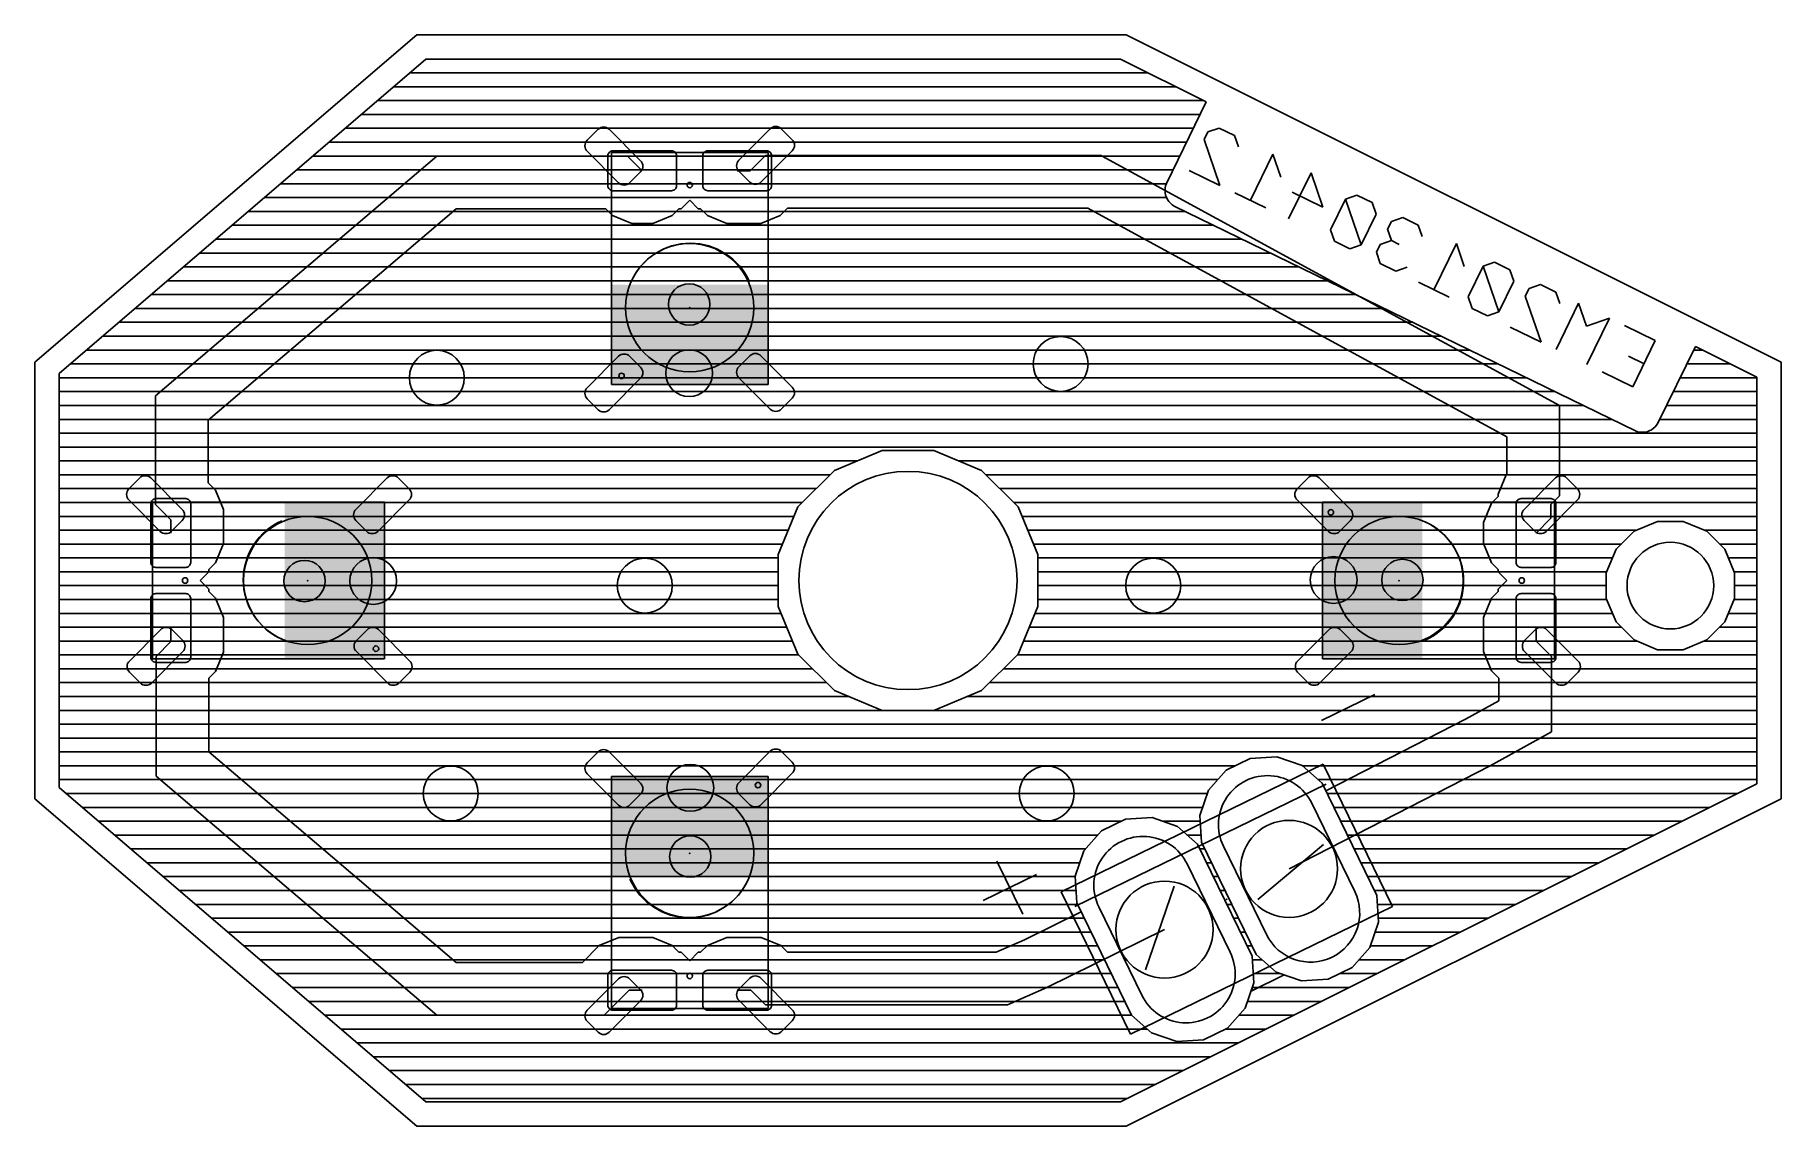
# Model space of a CAD drawing. Extents: x 0 to 1.26, y 0 to 0.79.
import ezdxf

# ---------------------------------------------------------------- set-up
doc = ezdxf.new("R2010")
doc.units = 0
for name, color, linetype in [('1', 14, 'CONTINUOUS'), ('16', 174, 'CONTINUOUS'), ('17', 94, 'CONTINUOUS'), ('18', 94, 'CONTINUOUS'), ('20', 178, 'CONTINUOUS'), ('21', 251, 'CONTINUOUS'), ('23', 178, 'CONTINUOUS'), ('51', 251, 'CONTINUOUS')]:
    doc.layers.add(name, color=color, linetype=linetype)

# ---------------------------------------------------------------- blocks, each defined once
blk = doc.blocks.new('RECT201600X116800R25')
blk.add_lwpolyline([(0.024803, -0.010778), (0.024803, 0.010778, 0.414214), (0.021211, 0.01437), (-0.021211, 0.01437, 0.414214), (-0.024803, 0.010778), (-0.024803, -0.010778, 0.414214), (-0.021211, -0.01437), (0.021211, -0.01437, 0.414214)], format="xyb", close=True)
blk = doc.blocks.new('RECT176000X91200R50')
blk.add_lwpolyline([(0.021654, -0.00561), (0.021654, 0.00561, 0.414214), (0.016043, 0.01122), (-0.016043, 0.01122, 0.414214), (-0.021654, 0.00561), (-0.021654, -0.00561, 0.414214), (-0.016043, -0.01122), (0.016043, -0.01122, 0.414214)], format="xyb", close=True)
blk = doc.blocks.new('RECT')
blk.add_solid([(-0.5, -0.5), (0.5, -0.5), (-0.5, 0.5), (0.5, 0.5)])
blk = doc.blocks.new('ROUNDP')
blk.add_circle((0, 0), 0.5)
blk = doc.blocks.new('LONGP100')
blk.add_lwpolyline([(-0.5, -0.5), (0.5, -0.5, 1), (0.5, 0.5), (-0.5, 0.5, 1)], format="xyb", close=True)
blk = doc.blocks.new('ROUNDV')
blk.add_circle((0, 0), 0.5)

msp = doc.modelspace()

# ---------------------------------------------------------------- linework, layer by layer
at = {"layer": '1'}
for p, q in [((0.087008, 0.527008), (0.29, 0.7)), ((0.29, 0.7), (0.417717, 0.7)), ((0.417717, 0.7), (0.427559, 0.7)), ((0.427559, 0.7), (0.438189, 0.68937)), ((0.516142, 0.68937), (0.527165, 0.700394)), ((0.527165, 0.700394), (0.769606, 0.700394)), ((0.769606, 0.700394), (0.77, 0.7)), ((0.77, 0.7), (1.1, 0.52)), ((0.506693, 0.68937), (0.516142, 0.68937)), ((0.466272, 0.662), (0.472441, 0.668169)), ((0.472441, 0.668169), (0.478609, 0.662)), ((0.125008, 0.509465), (0.303995, 0.662)), ((0.301648, 0.66), (0.413819, 0.66)), ((0.303995, 0.662), (0.411819, 0.662)), ((0.411819, 0.662), (0.416664, 0.657155)), ((0.416664, 0.657155), (0.43063, 0.65137)), ((0.445748, 0.65137), (0.459714, 0.657155)), ((0.459714, 0.657155), (0.464559, 0.662)), ((0.462559, 0.66), (0.482323, 0.66)), ((0.464559, 0.662), (0.466272, 0.662)), ((0.478609, 0.662), (0.480323, 0.662)), ((0.480323, 0.662), (0.485168, 0.657155)), ((0.485168, 0.657155), (0.499134, 0.65137)), ((0.5237, 0.65137), (0.537667, 0.657155)), ((0.537667, 0.657155), (0.542905, 0.662394)), ((0.540512, 0.66), (0.763977, 0.66)), ((0.542905, 0.662394), (0.759589, 0.662394)), ((0.759589, 0.662394), (1.062, 0.497442)), ((0.289914, 0.65), (0.78231, 0.65)), ((0.43063, 0.65137), (0.445748, 0.65137)), ((0.499134, 0.65137), (0.5237, 0.65137)), ((0.266446, 0.63), (0.818977, 0.63)), ((0.27818, 0.64), (0.800644, 0.64)), ((0.254712, 0.62), (0.83731, 0.62)), ((0.242978, 0.61), (0.855644, 0.61)), ((0.231243, 0.6), (0.873977, 0.6)), ((0.207775, 0.58), (0.910644, 0.58)), ((0.219509, 0.59), (0.89231, 0.59)), ((0.196041, 0.57), (0.928977, 0.57)), ((0.184307, 0.56), (0.94731, 0.56)), ((0.172573, 0.55), (0.965644, 0.55)), ((0.149104, 0.53), (1.00231, 0.53)), ((0.160838, 0.54), (0.983977, 0.54)), ((0.087008, 0.448425), (0.087008, 0.527008)), ((0.13737, 0.52), (1.020643, 0.52)), ((1.1, 0.52), (1.1, 0.454724)), ((0.125008, 0.464165), (0.125008, 0.509465)), ((0.125636, 0.51), (1.038977, 0.51)), ((0.125008, 0.5), (1.05731, 0.5)), ((1.062, 0.497442), (1.062, 0.470464)), ((0.125008, 0.49), (1.062, 0.49)), ((0.125008, 0.48), (0.593311, 0.48)), ((0.611275, 0.487441), (0.576822, 0.47317)), ((0.648567, 0.487441), (0.611275, 0.487441)), ((0.683021, 0.47317), (0.648567, 0.487441)), ((0.666531, 0.48), (1.062, 0.48)), ((0.125008, 0.47), (0.573652, 0.47)), ((0.576822, 0.47317), (0.550452, 0.4468)), ((0.70939, 0.4468), (0.683021, 0.47317)), ((0.68619, 0.47), (1.061536, 0.47)), ((1.061486, 0.46995), (1.055738, 0.456073)), ((1.062, 0.470464), (1.061486, 0.46995)), ((0.130246, 0.458927), (0.125008, 0.464165)), ((0.129173, 0.46), (0.563652, 0.46)), ((0.136031, 0.44496), (0.130246, 0.458927)), ((0.69619, 0.46), (1.057364, 0.46)), ((1.055701, 0.454323), (1.050856, 0.449478)), ((1.055738, 0.456073), (1.055701, 0.456036)), ((1.055701, 0.456036), (1.055701, 0.454323)), ((1.1, 0.454724), (1.093701, 0.448425)), ((0.098031, 0.437402), (0.087008, 0.448425)), ((0.133944, 0.45), (0.553652, 0.45)), ((0.136031, 0.420394), (0.136031, 0.44496)), ((0.550452, 0.4468), (0.536181, 0.412347)), ((0.70619, 0.45), (1.051378, 0.45)), ((0.723661, 0.412347), (0.70939, 0.4468)), ((1.050856, 0.449478), (1.045071, 0.435511)), ((1.093701, 0.448425), (1.093701, 0.438583)), ((0.098031, 0.427953), (0.098031, 0.437402)), ((0.136031, 0.44), (0.547635, 0.44)), ((0.136031, 0.43), (0.543493, 0.43)), ((0.712207, 0.44), (1.04693, 0.44)), ((0.716349, 0.43), (1.045071, 0.43)), ((1.045071, 0.435511), (1.045071, 0.420394)), ((1.093701, 0.438583), (1.083071, 0.427953)), ((0.130246, 0.406427), (0.136031, 0.420394)), ((0.135868, 0.42), (0.539351, 0.42)), ((0.720491, 0.42), (1.045234, 0.42)), ((1.045071, 0.420394), (1.050856, 0.406427)), ((0.125401, 0.401583), (0.130246, 0.406427)), ((0.131726, 0.41), (0.536181, 0.41)), ((0.536181, 0.412347), (0.536181, 0.375055)), ((0.723661, 0.375055), (0.723661, 0.412347)), ((0.723661, 0.41), (1.049376, 0.41)), ((1.050856, 0.406427), (1.055701, 0.401583)), ((0.119233, 0.393701), (0.125401, 0.399869)), ((0.125401, 0.387532), (0.119233, 0.393701)), ((0.125401, 0.399869), (0.125401, 0.401583)), ((0.125401, 0.4), (0.536181, 0.4)), ((0.723661, 0.4), (1.055701, 0.4)), ((1.055701, 0.401583), (1.055701, 0.399869)), ((1.055701, 0.399869), (1.061869, 0.393701)), ((1.061869, 0.393701), (1.055701, 0.387532)), ((0.122934, 0.39), (0.536181, 0.39)), ((0.125401, 0.385819), (0.125401, 0.387532)), ((0.130246, 0.380974), (0.125401, 0.385819)), ((0.136031, 0.367008), (0.130246, 0.380974)), ((0.13065, 0.38), (0.536181, 0.38)), ((0.723661, 0.39), (1.058169, 0.39)), ((0.723661, 0.38), (1.050453, 0.38)), ((1.050856, 0.380974), (1.045071, 0.367008)), ((1.055701, 0.385819), (1.050856, 0.380974)), ((1.055701, 0.387532), (1.055701, 0.385819)), ((0.134792, 0.37), (0.538275, 0.37)), ((0.136031, 0.342047), (0.136031, 0.367008)), ((0.536181, 0.375055), (0.550452, 0.340601)), ((0.70939, 0.340601), (0.723661, 0.375055)), ((0.721568, 0.37), (1.046311, 0.37)), ((1.045071, 0.367008), (1.045071, 0.342441)), ((0.098031, 0.359449), (0.098031, 0.349606)), ((0.136031, 0.36), (0.542417, 0.36)), ((0.717425, 0.36), (1.045071, 0.36)), ((1.083071, 0.359449), (1.083071, 0.35)), ((0.098031, 0.349606), (0.087402, 0.338976)), ((0.130246, 0.328081), (0.136031, 0.342047)), ((0.136031, 0.35), (0.546559, 0.35)), ((0.550452, 0.340601), (0.576822, 0.314232)), ((0.683021, 0.314232), (0.70939, 0.340601)), ((0.713283, 0.35), (1.045071, 0.35)), ((1.045071, 0.342441), (1.050856, 0.328475)), ((1.083071, 0.35), (1.094094, 0.338976)), ((0.087402, 0.338976), (0.087402, 0.252598)), ((0.125401, 0.323236), (0.130246, 0.328081)), ((0.131041, 0.33), (0.561053, 0.33)), ((0.135183, 0.34), (0.551053, 0.34)), ((0.698789, 0.33), (1.050224, 0.33)), ((0.708789, 0.34), (1.046082, 0.34)), ((1.050856, 0.328475), (1.056094, 0.323236)), ((1.094094, 0.338976), (1.094094, 0.284409)), ((0.125401, 0.270145), (0.125401, 0.323236)), ((0.125401, 0.32), (0.571053, 0.32)), ((0.688789, 0.32), (1.056094, 0.32)), ((1.056094, 0.323236), (1.056094, 0.306807)), ((0.125401, 0.31), (0.587038, 0.31)), ((0.576822, 0.314232), (0.611275, 0.299961)), ((0.648567, 0.299961), (0.683021, 0.314232)), ((0.672805, 0.31), (1.056094, 0.31)), ((1.056094, 0.306807), (1.03213, 0.293541)), ((0.125401, 0.3), (0.61118, 0.3)), ((0.125401, 0.29), (1.02522, 0.29)), ((0.611275, 0.299961), (0.648567, 0.299961)), ((0.648662, 0.3), (1.043797, 0.3)), ((1.03213, 0.293541), (0.931311, 0.241874)), ((0.125401, 0.28), (1.005707, 0.28)), ((1.094094, 0.284409), (1.05, 0.26)), ((0.303992, 0.118), (0.125401, 0.270145)), ((0.125572, 0.27), (0.986194, 0.27)), ((0.876755, 0.265221), (0.859437, 0.256774)), ((0.895987, 0.266397), (0.876755, 0.265221)), ((0.914205, 0.260124), (0.895987, 0.266397)), ((0.087402, 0.252598), (0.29, 0.08)), ((0.13731, 0.26), (0.866051, 0.26)), ((0.859437, 0.256774), (0.84667, 0.242344)), ((1.05, 0.26), (0.904861, 0.185619)), ((0.928636, 0.247357), (0.914205, 0.260124)), ((0.914346, 0.26), (0.966681, 0.26)), ((0.149048, 0.25), (0.853444, 0.25)), ((0.160787, 0.24), (0.845863, 0.24)), ((0.84667, 0.242344), (0.840397, 0.224126)), ((0.925649, 0.25), (0.947168, 0.25)), ((0.931311, 0.241874), (0.928636, 0.247357)), ((0.172525, 0.23), (0.84242, 0.23)), ((0.184263, 0.22), (0.784039, 0.22)), ((0.786876, 0.221384), (0.769558, 0.212937)), ((0.806108, 0.22256), (0.786876, 0.221384)), ((0.824326, 0.216287), (0.806108, 0.22256)), ((0.813542, 0.22), (0.840649, 0.22)), ((0.838757, 0.20352), (0.824326, 0.216287)), ((0.840397, 0.224126), (0.841573, 0.204894)), ((0.196001, 0.21), (0.76696, 0.21)), ((0.769558, 0.212937), (0.756791, 0.198506)), ((0.831432, 0.21), (0.841261, 0.21)), ((0.878269, 0.122508), (0.838757, 0.20352)), ((0.841573, 0.204894), (0.881085, 0.123882)), ((0.207739, 0.2), (0.758112, 0.2)), ((0.219477, 0.19), (0.753862, 0.19)), ((0.756791, 0.198506), (0.750518, 0.180288)), ((0.840474, 0.2), (0.84396, 0.2)), ((0.845351, 0.19), (0.848837, 0.19)), ((0.231215, 0.18), (0.750536, 0.18)), ((0.750518, 0.180288), (0.751694, 0.161056)), ((0.850228, 0.18), (0.853715, 0.18)), ((0.242954, 0.17), (0.751147, 0.17)), ((0.855105, 0.17), (0.858592, 0.17)), ((0.254692, 0.16), (0.752209, 0.16)), ((0.754859, 0.154567), (0.713894, 0.134425)), ((0.751694, 0.161056), (0.754859, 0.154567)), ((0.859983, 0.16), (0.863469, 0.16)), ((0.26643, 0.15), (0.745571, 0.15)), ((0.278168, 0.14), (0.725232, 0.14)), ((0.73, 0.1), (0.814982, 0.141782)), ((0.86486, 0.15), (0.868347, 0.15)), ((0.869737, 0.14), (0.873224, 0.14)), ((0.289906, 0.13), (0.406969, 0.13)), ((0.407215, 0.130246), (0.394969, 0.118)), ((0.421181, 0.136031), (0.407215, 0.130246)), ((0.445748, 0.136031), (0.421181, 0.136031)), ((0.459714, 0.130246), (0.445748, 0.136031)), ((0.464559, 0.125401), (0.459714, 0.130246)), ((0.45996, 0.13), (0.484921, 0.13)), ((0.485168, 0.130246), (0.480323, 0.125401)), ((0.499134, 0.136031), (0.485168, 0.130246)), ((0.524094, 0.136031), (0.499134, 0.136031)), ((0.538061, 0.130246), (0.524094, 0.136031)), ((0.542905, 0.125401), (0.538061, 0.130246)), ((0.538307, 0.13), (0.703936, 0.13)), ((0.713894, 0.134425), (0.693589, 0.125401)), ((0.874615, 0.13), (0.878101, 0.13)), ((0.301644, 0.12), (0.396969, 0.12)), ((0.394969, 0.118), (0.303992, 0.118)), ((0.466272, 0.125401), (0.464559, 0.125401)), ((0.472441, 0.119233), (0.466272, 0.125401)), ((0.471674, 0.12), (0.473208, 0.12)), ((0.478609, 0.125401), (0.472441, 0.119233)), ((0.480323, 0.125401), (0.478609, 0.125401)), ((0.693589, 0.125401), (0.542905, 0.125401)), ((0.879445, 0.103276), (0.878269, 0.122508)), ((0.878422, 0.12), (0.885473, 0.12)), ((0.881085, 0.123882), (0.895516, 0.111115)), ((0.901334, 0.109111), (0.877447, 0.097474)), ((0.877447, 0.097474), (0.879445, 0.103276)), ((0.879034, 0.11), (0.898753, 0.11)), ((0.895516, 0.111115), (0.901334, 0.109111)), ((0.42874, 0.098031), (0.417717, 0.087008)), ((0.438189, 0.098031), (0.42874, 0.098031)), ((0.506693, 0.098031), (0.516535, 0.098031)), ((0.516535, 0.098031), (0.527165, 0.087402)), ((0.701654, 0.087402), (0.73, 0.1)), ((0.878317, 0.1), (0.882632, 0.1)), ((0.29, 0.08), (0.410709, 0.08)), ((0.410709, 0.08), (0.417717, 0.087008)), ((0.527165, 0.087402), (0.701654, 0.087402))]:
    msp.add_line(p, q, dxfattribs=at)
at = {"layer": '16'}
for p, q in [((0.0175, 0.543132), (0.282064, 0.769902)), ((0.282064, 0.769902), (0.78327, 0.769902)), ((0.78327, 0.769902), (0.845035, 0.739019)), ((0.270512, 0.76), (0.803073, 0.76)), ((0.258846, 0.75), (0.823074, 0.75)), ((0.247179, 0.74), (0.843074, 0.74)), ((0.845035, 0.739019), (0.816337, 0.68018)), ((0.223846, 0.72), (0.835759, 0.72)), ((0.235512, 0.73), (0.840636, 0.73)), ((0.846257, 0.717373), (0.85451, 0.720214)), ((0.85451, 0.720214), (0.865605, 0.714803)), ((0.212179, 0.71), (0.830882, 0.71)), ((0.843551, 0.711825), (0.846257, 0.717373)), ((0.854918, 0.678814), (0.843551, 0.711825)), ((0.865605, 0.714803), (0.868446, 0.70655)), ((0.200512, 0.7), (0.826004, 0.7)), ((0.893161, 0.701363), (0.876928, 0.668079)), ((0.898844, 0.684857), (0.893161, 0.701363)), ((0.188846, 0.69), (0.821127, 0.69)), ((0.832729, 0.689636), (0.854918, 0.678814)), ((0.904484, 0.654639), (0.920718, 0.687923)), ((0.920718, 0.687923), (0.929243, 0.663164)), ((0.165512, 0.67), (0.816485, 0.67)), ((0.177179, 0.68), (0.816277, 0.68)), ((0.815471, 0.676891), (0.815367, 0.67519)), ((0.815367, 0.67519), (0.815486, 0.67349)), ((0.815797, 0.678564), (0.815471, 0.676891)), ((0.815486, 0.67349), (0.815826, 0.67182)), ((0.816337, 0.68018), (0.815797, 0.678564)), ((0.815826, 0.67182), (0.816381, 0.670209)), ((0.816381, 0.670209), (0.817141, 0.668684)), ((0.817141, 0.668684), (0.818094, 0.667271)), ((0.888022, 0.662668), (0.865833, 0.67349)), ((0.929243, 0.663164), (0.907054, 0.673986)), ((0.945569, 0.668935), (0.934746, 0.646746)), ((0.953821, 0.671777), (0.945569, 0.668935)), ((0.956935, 0.635924), (0.945569, 0.668935)), ((0.964916, 0.666366), (0.953821, 0.671777)), ((0.153846, 0.66), (0.83, 0.66)), ((0.818094, 0.667271), (0.819223, 0.665994)), ((0.819223, 0.665994), (0.820509, 0.664876)), ((0.820509, 0.664876), (0.82193, 0.663936)), ((0.82193, 0.663936), (1.154749, 0.501609)), ((0.956935, 0.635924), (0.967758, 0.658113)), ((0.967758, 0.658113), (0.964916, 0.666366)), ((0.986925, 0.655631), (0.978672, 0.652789)), ((0.99802, 0.65022), (0.986925, 0.655631)), ((0.142179, 0.65), (0.850503, 0.65)), ((0.934746, 0.646746), (0.937588, 0.638493)), ((0.978672, 0.652789), (0.975967, 0.647242)), ((0.975967, 0.647242), (0.978809, 0.638989)), ((1.000862, 0.641967), (0.99802, 0.65022)), ((0.118846, 0.63), (0.891509, 0.63)), ((0.130512, 0.64), (0.871006, 0.64)), ((0.937588, 0.638493), (0.948682, 0.633082)), ((0.948682, 0.633082), (0.956935, 0.635924)), ((0.970556, 0.636148), (0.96785, 0.6306)), ((0.96785, 0.6306), (0.970692, 0.622347)), ((0.978809, 0.638989), (0.970556, 0.636148)), ((0.978809, 0.638989), (0.984356, 0.636284)), ((1.025576, 0.63678), (1.009343, 0.603496)), ((1.03126, 0.620274), (1.025576, 0.63678)), ((0.107179, 0.62), (0.912012, 0.62)), ((0.970692, 0.622347), (0.981786, 0.616936)), ((0.981786, 0.616936), (0.990039, 0.619778)), ((1.04488, 0.620498), (1.034058, 0.598309)), ((1.053133, 0.62334), (1.04488, 0.620498)), ((1.056247, 0.587486), (1.04488, 0.620498)), ((1.064228, 0.617928), (1.053133, 0.62334)), ((1.067069, 0.609675), (1.064228, 0.617928)), ((0.095512, 0.61), (0.932515, 0.61)), ((1.020437, 0.598085), (0.998248, 0.608907)), ((1.056247, 0.587486), (1.067069, 0.609675)), ((1.077984, 0.604352), (1.086237, 0.607194)), ((1.086237, 0.607194), (1.097331, 0.601783)), ((0.083846, 0.6), (0.953018, 0.6)), ((1.034058, 0.598309), (1.036899, 0.590056)), ((1.075278, 0.598805), (1.077984, 0.604352)), ((1.086645, 0.565793), (1.075278, 0.598805)), ((1.097331, 0.601783), (1.100173, 0.59353)), ((1.113793, 0.593754), (1.09756, 0.56047)), ((1.119477, 0.577248), (1.113793, 0.593754)), ((0.060512, 0.58), (0.994025, 0.58)), ((0.072179, 0.59), (0.973522, 0.59)), ((1.036899, 0.590056), (1.047994, 0.584645)), ((1.047994, 0.584645), (1.056247, 0.587486)), ((1.135983, 0.582931), (1.119477, 0.577248)), ((1.119749, 0.549648), (1.135983, 0.582931)), ((0.048846, 0.57), (1.014528, 0.57)), ((1.064456, 0.576616), (1.086645, 0.565793)), ((1.146897, 0.577608), (1.169086, 0.566785)), ((0.037179, 0.56), (1.035031, 0.56)), ((1.16097, 0.550143), (1.149875, 0.555555)), ((1.169086, 0.566785), (1.152853, 0.533502)), ((1.170993, 0.507203), (1.197985, 0.562544)), ((1.196744, 0.56), (1.203074, 0.56)), ((1.197985, 0.562544), (1.242343, 0.540366)), ((0.0175, 0.244269), (0.0175, 0.543132)), ((0.025512, 0.55), (1.055534, 0.55)), ((1.152853, 0.533502), (1.130664, 0.544324)), ((1.191867, 0.55), (1.223074, 0.55)), ((0.0175, 0.54), (1.076037, 0.54)), ((0.0175, 0.53), (1.09654, 0.53)), ((1.182112, 0.53), (1.242343, 0.53)), ((1.186989, 0.54), (1.242343, 0.54)), ((1.242343, 0.540366), (1.242343, 0.247036)), ((0.0175, 0.52), (1.117043, 0.52)), ((1.177235, 0.52), (1.242343, 0.52)), ((0.0175, 0.51), (1.137546, 0.51)), ((1.167658, 0.503366), (1.168934, 0.504495)), ((1.168934, 0.504495), (1.170052, 0.505781)), ((1.170052, 0.505781), (1.170993, 0.507203)), ((1.172357, 0.51), (1.242343, 0.51)), ((0.0175, 0.5), (1.242343, 0.5)), ((1.154749, 0.501609), (1.156365, 0.501069)), ((1.156365, 0.501069), (1.158038, 0.500743)), ((1.158038, 0.500743), (1.159739, 0.500639)), ((1.159739, 0.500639), (1.161439, 0.500758)), ((1.161439, 0.500758), (1.163109, 0.501098)), ((1.163109, 0.501098), (1.16472, 0.501653)), ((1.16472, 0.501653), (1.166245, 0.502413)), ((1.166245, 0.502413), (1.167658, 0.503366)), ((0.0175, 0.49), (1.242343, 0.49)), ((0.0175, 0.48), (0.593311, 0.48)), ((0.611275, 0.487441), (0.576822, 0.47317)), ((0.648567, 0.487441), (0.611275, 0.487441)), ((0.683021, 0.47317), (0.648567, 0.487441)), ((0.666531, 0.48), (1.242343, 0.48)), ((0.0175, 0.47), (0.573652, 0.47)), ((0.576822, 0.47317), (0.550452, 0.4468)), ((0.70939, 0.4468), (0.683021, 0.47317)), ((0.68619, 0.47), (1.242343, 0.47)), ((0.0175, 0.46), (0.563652, 0.46)), ((0.69619, 0.46), (1.242343, 0.46)), ((0.0175, 0.45), (0.553652, 0.45)), ((0.550452, 0.4468), (0.536181, 0.412347)), ((0.70619, 0.45), (1.242343, 0.45)), ((0.723661, 0.412347), (0.70939, 0.4468)), ((0.0175, 0.44), (0.547635, 0.44)), ((0.0175, 0.43), (0.543493, 0.43)), ((0.712207, 0.44), (1.242343, 0.44)), ((0.716349, 0.43), (1.155712, 0.43)), ((1.153801, 0.429209), (1.140791, 0.416198)), ((1.1708, 0.43625), (1.153801, 0.429209)), ((1.1892, 0.43625), (1.1708, 0.43625)), ((1.206198, 0.429209), (1.1892, 0.43625)), ((1.204288, 0.43), (1.242343, 0.43)), ((1.219209, 0.416198), (1.206198, 0.429209)), ((0.0175, 0.42), (0.539351, 0.42)), ((0.720491, 0.42), (1.144593, 0.42)), ((1.140791, 0.416198), (1.13375, 0.3992)), ((1.215407, 0.42), (1.242343, 0.42)), ((1.22625, 0.3992), (1.219209, 0.416198)), ((0.0175, 0.41), (0.536181, 0.41)), ((0.536181, 0.412347), (0.536181, 0.375055)), ((0.723661, 0.375055), (0.723661, 0.412347)), ((0.723661, 0.41), (1.138224, 0.41)), ((1.221776, 0.41), (1.242343, 0.41)), ((0.0175, 0.4), (0.536181, 0.4)), ((0.723661, 0.4), (1.134082, 0.4)), ((1.13375, 0.3992), (1.13375, 0.3808)), ((1.225918, 0.4), (1.242343, 0.4)), ((1.22625, 0.3808), (1.22625, 0.3992)), ((0.0175, 0.39), (0.536181, 0.39)), ((0.0175, 0.38), (0.536181, 0.38)), ((0.723661, 0.39), (1.13375, 0.39)), ((0.723661, 0.38), (1.134081, 0.38)), ((1.13375, 0.3808), (1.140791, 0.363801)), ((1.219209, 0.363801), (1.22625, 0.3808)), ((1.225918, 0.38), (1.242343, 0.38)), ((1.22625, 0.39), (1.242343, 0.39)), ((0.0175, 0.37), (0.538275, 0.37)), ((0.536181, 0.375055), (0.550452, 0.340601)), ((0.70939, 0.340601), (0.723661, 0.375055)), ((0.721568, 0.37), (1.138224, 0.37)), ((1.221776, 0.37), (1.242343, 0.37)), ((0.0175, 0.36), (0.542417, 0.36)), ((0.717425, 0.36), (1.144593, 0.36)), ((1.140791, 0.363801), (1.153801, 0.350791)), ((1.206198, 0.350791), (1.219209, 0.363801)), ((1.215407, 0.36), (1.242343, 0.36)), ((0.0175, 0.35), (0.546559, 0.35)), ((0.550452, 0.340601), (0.576822, 0.314232)), ((0.683021, 0.314232), (0.70939, 0.340601)), ((0.713283, 0.35), (1.155711, 0.35)), ((1.153801, 0.350791), (1.1708, 0.34375)), ((1.1708, 0.34375), (1.1892, 0.34375)), ((1.1892, 0.34375), (1.206198, 0.350791)), ((1.204289, 0.35), (1.242343, 0.35)), ((0.0175, 0.34), (0.551053, 0.34)), ((0.0175, 0.33), (0.561053, 0.33)), ((0.698789, 0.33), (1.242343, 0.33)), ((0.708789, 0.34), (1.242343, 0.34)), ((0.0175, 0.32), (0.571053, 0.32)), ((0.688789, 0.32), (1.242343, 0.32)), ((0.0175, 0.31), (0.587038, 0.31)), ((0.576822, 0.314232), (0.611275, 0.299961)), ((0.648567, 0.299961), (0.683021, 0.314232)), ((0.672805, 0.31), (1.242343, 0.31)), ((0.0175, 0.3), (0.61118, 0.3)), ((0.0175, 0.29), (1.242343, 0.29)), ((0.611275, 0.299961), (0.648567, 0.299961)), ((0.648662, 0.3), (1.242343, 0.3)), ((0.0175, 0.28), (1.242343, 0.28)), ((0.0175, 0.27), (1.242343, 0.27)), ((0.876755, 0.265221), (0.859437, 0.256774)), ((0.895987, 0.266397), (0.876755, 0.265221)), ((0.914205, 0.260124), (0.895987, 0.266397)), ((0.0175, 0.26), (0.866051, 0.26)), ((0.859437, 0.256774), (0.84667, 0.242344)), ((0.928636, 0.247357), (0.914205, 0.260124)), ((0.914346, 0.26), (1.242343, 0.26)), ((0.0175, 0.25), (0.853444, 0.25)), ((0.282064, 0.0175), (0.0175, 0.244269)), ((0.022481, 0.24), (0.845863, 0.24)), ((1.242343, 0.247036), (0.78327, 0.0175)), ((0.84667, 0.242344), (0.840397, 0.224126)), ((0.925649, 0.25), (1.242343, 0.25)), ((0.968148, 0.166345), (0.928636, 0.247357)), ((0.932224, 0.24), (1.228271, 0.24)), ((0.034148, 0.23), (0.84242, 0.23)), ((0.937102, 0.23), (1.208271, 0.23)), ((0.045814, 0.22), (0.784039, 0.22)), ((0.786876, 0.221384), (0.769558, 0.212937)), ((0.806108, 0.22256), (0.786876, 0.221384)), ((0.824326, 0.216287), (0.806108, 0.22256)), ((0.813542, 0.22), (0.840649, 0.22)), ((0.838757, 0.20352), (0.824326, 0.216287)), ((0.840397, 0.224126), (0.841573, 0.204894)), ((0.941979, 0.22), (1.188271, 0.22)), ((0.057481, 0.21), (0.76696, 0.21)), ((0.769558, 0.212937), (0.756791, 0.198506)), ((0.831432, 0.21), (0.841261, 0.21)), ((0.878269, 0.122508), (0.838757, 0.20352)), ((0.841573, 0.204894), (0.881085, 0.123882)), ((0.946856, 0.21), (1.168271, 0.21)), ((0.069147, 0.2), (0.758112, 0.2)), ((0.080814, 0.19), (0.753862, 0.19)), ((0.756791, 0.198506), (0.750518, 0.180288)), ((0.840474, 0.2), (0.84396, 0.2)), ((0.845351, 0.19), (0.848837, 0.19)), ((0.951734, 0.2), (1.148271, 0.2)), ((0.956611, 0.19), (1.128271, 0.19)), ((0.092481, 0.18), (0.750536, 0.18)), ((0.750518, 0.180288), (0.751694, 0.161056)), ((0.850228, 0.18), (0.853715, 0.18)), ((0.961488, 0.18), (1.108271, 0.18)), ((0.104147, 0.17), (0.751147, 0.17)), ((0.855105, 0.17), (0.858592, 0.17)), ((0.966366, 0.17), (1.088271, 0.17)), ((0.969324, 0.147113), (0.968148, 0.166345)), ((0.115814, 0.16), (0.752209, 0.16)), ((0.751694, 0.161056), (0.791206, 0.080045)), ((0.859983, 0.16), (0.863469, 0.16)), ((0.968536, 0.16), (1.068271, 0.16)), ((0.127481, 0.15), (0.757087, 0.15)), ((0.139147, 0.14), (0.761964, 0.14)), ((0.86486, 0.15), (0.868347, 0.15)), ((0.869737, 0.14), (0.873224, 0.14)), ((0.963051, 0.128895), (0.969324, 0.147113)), ((0.966875, 0.14), (1.028271, 0.14)), ((0.969148, 0.15), (1.048271, 0.15)), ((0.150814, 0.13), (0.766841, 0.13)), ((0.874615, 0.13), (0.878101, 0.13)), ((0.950284, 0.114464), (0.963051, 0.128895)), ((0.963432, 0.13), (1.008271, 0.13)), ((0.162481, 0.12), (0.771719, 0.12)), ((0.879445, 0.103276), (0.878269, 0.122508)), ((0.878422, 0.12), (0.885473, 0.12)), ((0.881085, 0.123882), (0.895516, 0.111115)), ((0.932966, 0.106018), (0.950284, 0.114464)), ((0.955182, 0.12), (0.988271, 0.12)), ((0.174147, 0.11), (0.776596, 0.11)), ((0.873172, 0.085058), (0.879445, 0.103276)), ((0.879034, 0.11), (0.898753, 0.11)), ((0.895516, 0.111115), (0.913734, 0.104842)), ((0.913734, 0.104842), (0.932966, 0.106018)), ((0.941131, 0.11), (0.968271, 0.11)), ((0.185814, 0.1), (0.781473, 0.1)), ((0.197481, 0.09), (0.78635, 0.09)), ((0.874874, 0.09), (0.928271, 0.09)), ((0.878317, 0.1), (0.948271, 0.1)), ((0.209147, 0.08), (0.791256, 0.08)), ((0.791206, 0.080045), (0.805637, 0.067277)), ((0.860405, 0.070627), (0.873172, 0.085058)), ((0.868697, 0.08), (0.908271, 0.08)), ((0.220814, 0.07), (0.802559, 0.07)), ((0.805637, 0.067277), (0.823855, 0.061004)), ((0.843087, 0.06218), (0.860405, 0.070627)), ((0.859119, 0.07), (0.888271, 0.07)), ((0.232481, 0.06), (0.868271, 0.06)), ((0.823855, 0.061004), (0.843087, 0.06218)), ((0.244147, 0.05), (0.848271, 0.05)), ((0.255814, 0.04), (0.828271, 0.04)), ((0.267481, 0.03), (0.808271, 0.03)), ((0.279147, 0.02), (0.788271, 0.02)), ((0.78327, 0.0175), (0.282064, 0.0175))]:
    msp.add_line(p, q, dxfattribs=at)
at = {"layer": '20'}
for p, q in [((0, 0.551181), (0.275591, 0.787402)), ((0.275591, 0.787402), (0.787402, 0.787402)), ((0.787402, 0.787402), (1.259843, 0.551181)), ((0, 0.23622), (0, 0.551181)), ((1.259843, 0.551181), (1.259843, 0.23622)), ((0.275591, 0), (0, 0.23622)), ((1.259843, 0.23622), (0.787402, 0)), ((0.787402, 0), (0.275591, 0))]:
    msp.add_line(p, q, dxfattribs=at)
for centre, radius in [((0.629921, 0.393701), 0.07874), ((1.18, 0.39), 0.03125)]:
    msp.add_circle(centre, radius, dxfattribs=at)
at = {"layer": '21'}
for p, q in [((0.470945, 0.702559), (0.47315, 0.702559)), ((0.415945, 0.615236), (0.415945, 0.672559)), ((0.528937, 0.672559), (0.528937, 0.615236)), ((0.114843, 0.450197), (0.172165, 0.450197)), ((1.008937, 0.450197), (1.06626, 0.450197)), ((0.084843, 0.392205), (0.084843, 0.394409)), ((1.09626, 0.395197), (1.09626, 0.392992)), ((0.172165, 0.337205), (0.114843, 0.337205)), ((1.06626, 0.337205), (1.008937, 0.337205)), ((0.928286, 0.29264), (0.966667, 0.31136)), ((0.929376, 0.261091), (0.740417, 0.168929)), ((0.979426, 0.158472), (0.929376, 0.261091)), ((0.75035, 0.158443), (0.931524, 0.246807)), ((0.694022, 0.191269), (0.712742, 0.152888)), ((0.684192, 0.162719), (0.722573, 0.181438)), ((0.415945, 0.114843), (0.415945, 0.172165)), ((0.528937, 0.172165), (0.528937, 0.114843)), ((0.740417, 0.168929), (0.790467, 0.066311)), ((0.790467, 0.066311), (0.979426, 0.158472)), ((0.473937, 0.084843), (0.471732, 0.084843))]:
    msp.add_line(p, q, dxfattribs=at)
for centre in [(0.472441, 0.679055), (0.108346, 0.393701), (1.072756, 0.393701), (0.472441, 0.108346)]:
    msp.add_circle(centre, 0.001969, dxfattribs=at)
for centre, start, end in [((0.472835, 0.590362), 23.855589, 156.144411), ((0.197039, 0.394094), 113.855588, 246.144412), ((0.984063, 0.393307), 293.855589, 66.144411), ((0.472047, 0.197039), 203.855588, 336.144411)]:
    msp.add_arc(centre, 0.046707, start, end, dxfattribs=at)
at = {"layer": '23'}
for p in [(0.472441, 0.590551), (0.19685, 0.393701), (0.984252, 0.393701), (0.472441, 0.19685), (0.859921, 0.163701)]:
    msp.add_point(p, dxfattribs=at)
at = {"layer": '51'}
for p, q in [((0.415945, 0.702559), (0.528937, 0.702559)), ((0.415945, 0.535236), (0.415945, 0.702559)), ((0.528937, 0.702559), (0.528937, 0.535236)), ((0.528937, 0.535236), (0.415945, 0.535236)), ((0.084843, 0.337205), (0.084843, 0.450197)), ((0.084843, 0.450197), (0.252165, 0.450197)), ((0.252165, 0.450197), (0.252165, 0.337205)), ((0.928937, 0.337205), (0.928937, 0.450197)), ((0.928937, 0.450197), (1.09626, 0.450197)), ((1.09626, 0.450197), (1.09626, 0.337205)), ((0.252165, 0.337205), (0.084843, 0.337205)), ((1.09626, 0.337205), (0.928937, 0.337205)), ((0.415945, 0.084843), (0.415945, 0.252165)), ((0.415945, 0.252165), (0.528937, 0.252165)), ((0.528937, 0.252165), (0.528937, 0.084843)), ((0.882281, 0.16348), (0.929633, 0.203264)), ((0.801279, 0.112847), (0.821998, 0.173019)), ((0.528937, 0.084843), (0.415945, 0.084843))]:
    msp.add_line(p, q, dxfattribs=at)
for centre, radius in [((0.472441, 0.590551), 0.04626), ((0.423228, 0.541339), 0.001969), ((0.935039, 0.442913), 0.001969), ((0.19685, 0.393701), 0.04626), ((0.984252, 0.393701), 0.04626), ((0.246063, 0.344488), 0.001969), ((0.472441, 0.19685), 0.04626), ((0.521654, 0.246063), 0.001969), ((0.904861, 0.185619), 0.035), ((0.814982, 0.141782), 0.035)]:
    msp.add_circle(centre, radius, dxfattribs=at)

# ---------------------------------------------------------------- block references
at = {"layer": '1'}
for name, p, rotation in [('RECT176000X91200R50', (0.417717, 0.7), 135), ('RECT176000X91200R50', (0.527165, 0.700394), 45), ('RECT176000X91200R50', (0.417717, 0.53622), 225), ('RECT176000X91200R50', (0.527165, 0.536614), 315), ('RECT176000X91200R50', (0.087008, 0.448425), 135), ('RECT176000X91200R50', (0.250787, 0.448425), 45), ('RECT176000X91200R50', (0.929921, 0.448425), 135), ('RECT176000X91200R50', (1.093701, 0.448425), 45), ('RECT201600X116800R25', (0.098031, 0.427953), 90), ('RECT201600X116800R25', (1.083071, 0.427953), 270), ('RECT201600X116800R25', (0.098031, 0.359449), 90), ('RECT201600X116800R25', (1.083071, 0.359449), 270), ('RECT176000X91200R50', (0.087402, 0.338976), 225), ('RECT176000X91200R50', (0.251181, 0.338976), 315), ('RECT176000X91200R50', (0.930315, 0.338976), 225), ('RECT176000X91200R50', (1.094094, 0.338976), 315), ('RECT176000X91200R50', (0.417717, 0.250787), 135), ('RECT176000X91200R50', (0.527165, 0.251181), 45), ('RECT176000X91200R50', (0.417717, 0.087008), 225), ('RECT201600X116800R25', (0.438189, 0.098031), 180), ('RECT201600X116800R25', (0.506693, 0.098031), 180), ('RECT176000X91200R50', (0.527165, 0.087402), 315)]:
    msp.add_blockref(name, p, dxfattribs=dict(at, rotation=rotation))
for p in [(0.438189, 0.68937), (0.506693, 0.68937)]:
    msp.add_blockref('RECT201600X116800R25', p, dxfattribs=at)
at = {"layer": '1', "xscale": 0.112598, "yscale": 0.072047}
msp.add_blockref('RECT', (0.472047, 0.57126), dxfattribs=at)
for p, rotation in [((0.216142, 0.393307), 90), ((0.964961, 0.394094), 270), ((0.472835, 0.216142), 180)]:
    msp.add_blockref('RECT', p, dxfattribs=dict(at, rotation=rotation))
at = {"layer": '17'}
for p, xscale, yscale in [((0.472047, 0.592913), 0.029843, 0.029843), ((0.472047, 0.592913), 0.029843, 0.029843), ((0.472047, 0.543307), 0.03378, 0.03378), ((0.472047, 0.543307), 0.03378, 0.03378)]:
    msp.add_blockref('ROUNDP', p, dxfattribs=dict(at, xscale=xscale, yscale=yscale))
for name, p, xscale, yscale, rotation in [('ROUNDP', (0.194488, 0.393307), 0.029843, 0.029843, 90), ('ROUNDP', (0.194488, 0.393307), 0.029843, 0.029843, 90), ('ROUNDP', (0.244094, 0.393307), 0.03378, 0.03378, 90), ('ROUNDP', (0.244094, 0.393307), 0.03378, 0.03378, 90), ('ROUNDP', (0.937008, 0.394094), 0.03378, 0.03378, 270), ('ROUNDP', (0.937008, 0.394094), 0.03378, 0.03378, 270), ('ROUNDP', (0.986614, 0.394094), 0.029843, 0.029843, 270), ('ROUNDP', (0.986614, 0.394094), 0.029843, 0.029843, 270), ('LONGP100', (0.904861, 0.185619), 0.070866, 0.070866, 116), ('LONGP100', (0.904861, 0.185619), 0.070866, 0.070866, 116), ('ROUNDP', (0.472835, 0.244094), 0.03378, 0.03378, 180), ('ROUNDP', (0.472835, 0.244094), 0.03378, 0.03378, 180), ('LONGP100', (0.814982, 0.141782), 0.070866, 0.070866, 116), ('LONGP100', (0.814982, 0.141782), 0.070866, 0.070866, 116), ('ROUNDP', (0.472835, 0.194488), 0.029843, 0.029843, 180), ('ROUNDP', (0.472835, 0.194488), 0.029843, 0.029843, 180)]:
    msp.add_blockref(name, p, dxfattribs=dict(at, xscale=xscale, yscale=yscale, rotation=rotation))
at = {"layer": '18', "xscale": 0.039622, "yscale": 0.039622}
for p in [(0.74, 0.55), (0.74, 0.55), (0.29, 0.54), (0.29, 0.54), (0.44, 0.39), (0.44, 0.39), (0.80685, 0.39), (0.80685, 0.39), (0.3, 0.24), (0.3, 0.24), (0.73, 0.24), (0.73, 0.24)]:
    msp.add_blockref('ROUNDV', p, dxfattribs=at)

doc.saveas('drawing.dxf')
